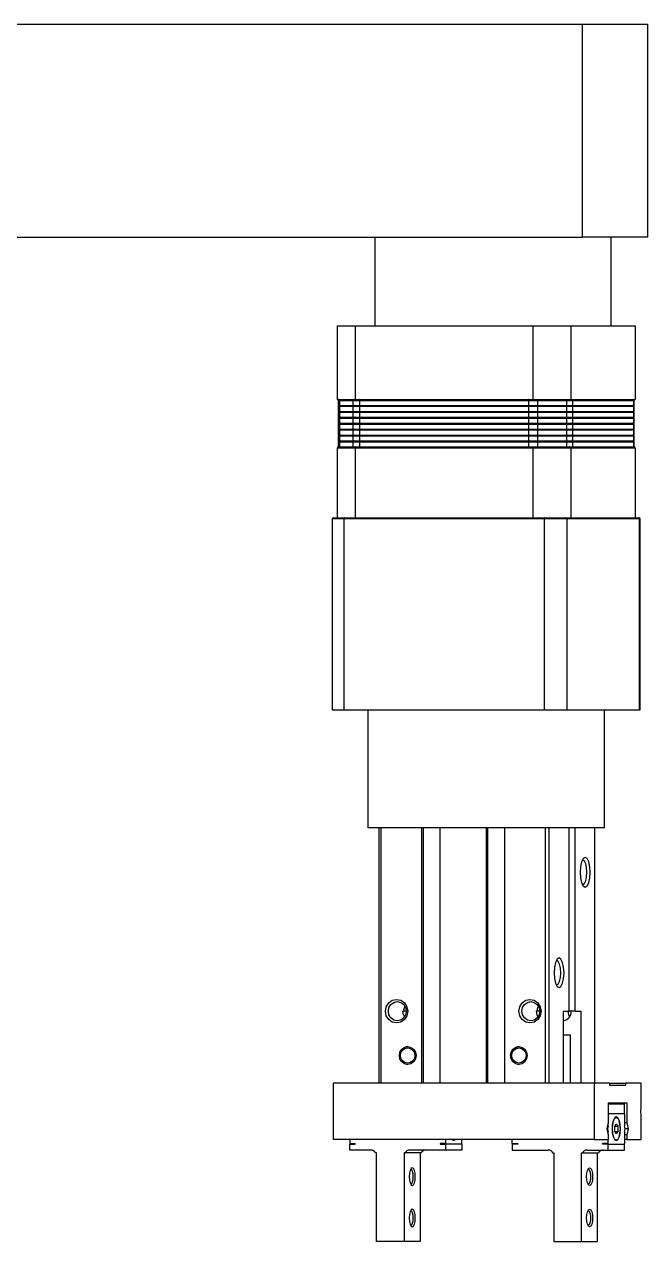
# Model space of a CAD drawing. Header units: millimetres. Extents: x 0 to 420, y 0 to 297.
# Drawn here: x 262.53 to 273.07, y 154.8 to 175.4 of the extents above; entities that cross this region are included whole.
import ezdxf

# ---------------------------------------------------------------- set-up
doc = ezdxf.new("R2010")
doc.units = ezdxf.units.MM

msp = doc.modelspace()

# ---------------------------------------------------------------- linework, layer by layer
at = {"color": 7, "linetype": 'Continuous', "lineweight": 25}
for p, q in [((257.87, 175.4), (271.974, 175.4)), ((271.974, 171.8), (271.974, 175.4)), ((271.974, 175.4), (273.074, 175.4)), ((273.074, 175.4), (273.074, 171.8)), ((257.87, 171.8), (268.662, 171.8)), ((268.458, 171.8), (268.458, 170.3)), ((268.662, 171.8), (271.275, 171.8)), ((271.275, 171.8), (271.974, 171.8)), ((273.074, 171.8), (271.974, 171.8)), ((272.458, 170.3), (272.458, 171.8)), ((267.825, 170.3), (267.825, 169.05)), ((267.825, 170.3), (268.125, 170.3)), ((268.125, 170.3), (268.125, 169.05)), ((268.125, 170.3), (271.134, 170.3)), ((271.134, 170.3), (271.134, 169.05)), ((271.134, 170.3), (271.774, 170.3)), ((271.774, 170.3), (271.774, 169.05)), ((271.774, 170.3), (272.863, 170.3)), ((272.863, 170.3), (272.863, 169.05)), ((267.825, 169.05), (268.125, 169.05)), ((267.841, 169.03), (267.841, 168.95)), ((267.841, 168.95), (267.86, 168.95)), ((267.841, 168.93), (267.841, 168.85)), ((268.09, 169.03), (267.86, 169.03)), ((267.86, 169.03), (267.86, 168.95)), ((267.86, 168.95), (268.09, 168.95)), ((268.09, 168.93), (267.86, 168.93)), ((267.86, 168.93), (267.86, 168.85)), ((268.09, 169.03), (268.09, 168.95)), ((268.203, 169.03), (268.09, 169.03)), ((268.09, 168.95), (268.203, 168.95)), ((268.09, 168.93), (268.09, 168.85)), ((268.203, 168.93), (268.09, 168.93)), ((268.125, 169.05), (271.134, 169.05)), ((268.203, 169.03), (268.203, 168.95)), ((271.056, 169.03), (268.203, 169.03)), ((268.203, 168.95), (271.056, 168.95)), ((271.056, 168.93), (268.203, 168.93)), ((268.203, 168.93), (268.203, 168.85)), ((271.056, 169.03), (271.056, 168.95)), ((271.209, 169.03), (271.056, 169.03)), ((271.056, 168.95), (271.209, 168.95)), ((271.209, 168.93), (271.056, 168.93)), ((271.056, 168.93), (271.056, 168.85)), ((271.134, 169.05), (271.774, 169.05)), ((271.699, 169.03), (271.209, 169.03)), ((271.209, 169.03), (271.209, 168.95)), ((271.209, 168.95), (271.699, 168.95)), ((271.699, 168.93), (271.209, 168.93)), ((271.209, 168.93), (271.209, 168.85)), ((271.699, 169.03), (271.699, 168.95)), ((271.802, 169.03), (271.699, 169.03)), ((271.699, 168.95), (271.802, 168.95)), ((271.699, 168.93), (271.699, 168.85)), ((271.802, 168.93), (271.699, 168.93)), ((271.774, 169.05), (272.863, 169.05)), ((271.802, 169.03), (271.802, 168.95)), ((272.835, 169.03), (271.802, 169.03)), ((271.802, 168.95), (272.835, 168.95)), ((271.802, 168.93), (271.802, 168.85)), ((272.835, 168.93), (271.802, 168.93)), ((272.835, 169.03), (272.835, 168.95)), ((272.835, 168.95), (272.847, 168.95)), ((272.835, 168.93), (272.835, 168.85)), ((272.847, 168.95), (272.847, 169.03)), ((272.847, 168.85), (272.847, 168.93)), ((267.841, 168.85), (267.86, 168.85)), ((267.841, 168.83), (267.841, 168.75)), ((267.841, 168.75), (267.86, 168.75)), ((267.841, 168.73), (267.841, 168.65)), ((267.86, 168.85), (268.09, 168.85)), ((268.09, 168.83), (267.86, 168.83)), ((267.86, 168.83), (267.86, 168.75)), ((267.86, 168.75), (268.09, 168.75)), ((268.09, 168.73), (267.86, 168.73)), ((267.86, 168.73), (267.86, 168.65)), ((268.09, 168.85), (268.203, 168.85)), ((268.203, 168.83), (268.09, 168.83)), ((268.09, 168.83), (268.09, 168.75)), ((268.09, 168.75), (268.203, 168.75)), ((268.203, 168.73), (268.09, 168.73)), ((268.09, 168.73), (268.09, 168.65)), ((268.203, 168.85), (271.056, 168.85)), ((271.056, 168.83), (268.203, 168.83)), ((268.203, 168.83), (268.203, 168.75)), ((268.203, 168.75), (271.056, 168.75)), ((268.203, 168.73), (268.203, 168.65)), ((271.056, 168.73), (268.203, 168.73)), ((271.056, 168.85), (271.209, 168.85)), ((271.209, 168.83), (271.056, 168.83)), ((271.056, 168.83), (271.056, 168.75)), ((271.056, 168.75), (271.209, 168.75)), ((271.056, 168.73), (271.056, 168.65)), ((271.209, 168.73), (271.056, 168.73)), ((271.209, 168.85), (271.699, 168.85)), ((271.699, 168.83), (271.209, 168.83)), ((271.209, 168.83), (271.209, 168.75)), ((271.209, 168.75), (271.699, 168.75)), ((271.209, 168.73), (271.209, 168.65)), ((271.699, 168.73), (271.209, 168.73)), ((271.699, 168.85), (271.802, 168.85)), ((271.699, 168.83), (271.699, 168.75)), ((271.802, 168.83), (271.699, 168.83)), ((271.699, 168.75), (271.802, 168.75)), ((271.699, 168.73), (271.699, 168.65)), ((271.802, 168.73), (271.699, 168.73)), ((271.802, 168.85), (272.835, 168.85)), ((271.802, 168.83), (271.802, 168.75)), ((272.835, 168.83), (271.802, 168.83)), ((271.802, 168.75), (272.835, 168.75)), ((271.802, 168.73), (271.802, 168.65)), ((272.835, 168.73), (271.802, 168.73)), ((272.835, 168.85), (272.847, 168.85)), ((272.835, 168.83), (272.835, 168.75)), ((272.835, 168.75), (272.847, 168.75)), ((272.835, 168.73), (272.835, 168.65)), ((272.847, 168.75), (272.847, 168.83)), ((272.847, 168.65), (272.847, 168.73)), ((267.841, 168.65), (267.86, 168.65)), ((267.841, 168.63), (267.841, 168.55)), ((267.841, 168.55), (267.86, 168.55)), ((267.841, 168.53), (267.841, 168.45)), ((267.86, 168.65), (268.09, 168.65)), ((268.09, 168.63), (267.86, 168.63)), ((267.86, 168.63), (267.86, 168.55)), ((267.86, 168.55), (268.09, 168.55)), ((268.09, 168.53), (267.86, 168.53)), ((267.86, 168.53), (267.86, 168.45)), ((268.09, 168.65), (268.203, 168.65)), ((268.09, 168.63), (268.09, 168.55)), ((268.203, 168.63), (268.09, 168.63)), ((268.09, 168.55), (268.203, 168.55)), ((268.203, 168.53), (268.09, 168.53)), ((268.09, 168.53), (268.09, 168.45)), ((268.203, 168.65), (271.056, 168.65)), ((271.056, 168.63), (268.203, 168.63)), ((268.203, 168.63), (268.203, 168.55)), ((268.203, 168.55), (271.056, 168.55)), ((271.056, 168.53), (268.203, 168.53)), ((268.203, 168.53), (268.203, 168.45)), ((271.056, 168.65), (271.209, 168.65)), ((271.056, 168.63), (271.056, 168.55)), ((271.209, 168.63), (271.056, 168.63)), ((271.056, 168.55), (271.209, 168.55)), ((271.209, 168.53), (271.056, 168.53)), ((271.056, 168.53), (271.056, 168.45)), ((271.209, 168.65), (271.699, 168.65)), ((271.209, 168.63), (271.209, 168.55)), ((271.699, 168.63), (271.209, 168.63)), ((271.209, 168.55), (271.699, 168.55)), ((271.209, 168.53), (271.209, 168.45)), ((271.699, 168.53), (271.209, 168.53)), ((271.699, 168.65), (271.802, 168.65)), ((271.699, 168.63), (271.699, 168.55)), ((271.802, 168.63), (271.699, 168.63)), ((271.699, 168.55), (271.802, 168.55)), ((271.699, 168.53), (271.699, 168.45)), ((271.802, 168.53), (271.699, 168.53)), ((271.802, 168.65), (272.835, 168.65)), ((271.802, 168.63), (271.802, 168.55)), ((272.835, 168.63), (271.802, 168.63)), ((271.802, 168.55), (272.835, 168.55)), ((271.802, 168.53), (271.802, 168.45)), ((272.835, 168.53), (271.802, 168.53)), ((272.835, 168.65), (272.847, 168.65)), ((272.835, 168.63), (272.835, 168.55)), ((272.835, 168.55), (272.847, 168.55)), ((272.835, 168.53), (272.835, 168.45)), ((272.847, 168.55), (272.847, 168.63)), ((272.847, 168.45), (272.847, 168.53)), ((267.841, 168.45), (267.86, 168.45)), ((267.841, 168.43), (267.841, 168.35)), ((267.841, 168.35), (267.86, 168.35)), ((267.841, 168.33), (267.841, 168.25)), ((267.86, 168.45), (268.09, 168.45)), ((268.09, 168.43), (267.86, 168.43)), ((267.86, 168.43), (267.86, 168.35)), ((267.86, 168.35), (268.09, 168.35)), ((268.09, 168.33), (267.86, 168.33)), ((267.86, 168.33), (267.86, 168.25)), ((268.09, 168.45), (268.203, 168.45)), ((268.09, 168.43), (268.09, 168.35)), ((268.203, 168.43), (268.09, 168.43)), ((268.09, 168.35), (268.203, 168.35)), ((268.203, 168.33), (268.09, 168.33)), ((268.09, 168.33), (268.09, 168.25)), ((268.203, 168.45), (271.056, 168.45)), ((271.056, 168.43), (268.203, 168.43)), ((268.203, 168.43), (268.203, 168.35)), ((268.203, 168.35), (271.056, 168.35)), ((268.203, 168.33), (268.203, 168.25)), ((271.056, 168.33), (268.203, 168.33)), ((271.056, 168.45), (271.209, 168.45)), ((271.209, 168.43), (271.056, 168.43)), ((271.056, 168.43), (271.056, 168.35)), ((271.056, 168.35), (271.209, 168.35)), ((271.209, 168.33), (271.056, 168.33)), ((271.056, 168.33), (271.056, 168.25)), ((271.209, 168.45), (271.699, 168.45)), ((271.699, 168.43), (271.209, 168.43)), ((271.209, 168.43), (271.209, 168.35)), ((271.209, 168.35), (271.699, 168.35)), ((271.209, 168.33), (271.209, 168.25)), ((271.699, 168.33), (271.209, 168.33)), ((271.699, 168.45), (271.802, 168.45)), ((271.699, 168.43), (271.699, 168.35)), ((271.802, 168.43), (271.699, 168.43)), ((271.699, 168.35), (271.802, 168.35)), ((271.699, 168.33), (271.699, 168.25)), ((271.802, 168.33), (271.699, 168.33)), ((271.802, 168.45), (272.835, 168.45)), ((271.802, 168.43), (271.802, 168.35)), ((272.835, 168.43), (271.802, 168.43)), ((271.802, 168.35), (272.835, 168.35)), ((271.802, 168.33), (271.802, 168.25)), ((272.835, 168.33), (271.802, 168.33)), ((272.835, 168.45), (272.847, 168.45)), ((272.835, 168.43), (272.835, 168.35)), ((272.835, 168.35), (272.847, 168.35)), ((272.835, 168.33), (272.835, 168.25)), ((272.847, 168.35), (272.847, 168.43)), ((272.847, 168.25), (272.847, 168.33)), ((268.125, 168.23), (267.825, 168.23)), ((267.825, 168.23), (267.825, 167.05)), ((267.841, 168.25), (267.86, 168.25)), ((267.86, 168.25), (268.09, 168.25)), ((268.09, 168.25), (268.203, 168.25)), ((268.125, 168.23), (268.125, 167.05)), ((271.134, 168.23), (268.125, 168.23)), ((268.203, 168.25), (271.056, 168.25)), ((271.056, 168.25), (271.209, 168.25)), ((271.134, 168.23), (271.134, 167.05)), ((271.774, 168.23), (271.134, 168.23)), ((271.209, 168.25), (271.699, 168.25)), ((271.699, 168.25), (271.802, 168.25)), ((271.774, 168.23), (271.774, 167.05)), ((272.863, 168.23), (271.774, 168.23)), ((271.802, 168.25), (272.835, 168.25)), ((272.835, 168.25), (272.847, 168.25)), ((272.863, 168.23), (272.863, 167.05)), ((267.739, 167.03), (267.739, 163.8)), ((267.759, 167.05), (267.944, 167.05)), ((271.322, 167.03), (267.937, 167.03)), ((267.937, 167.03), (267.937, 163.8)), ((267.944, 167.05), (268.113, 167.05)), ((268.113, 167.05), (268.125, 167.05)), ((268.125, 167.05), (271.134, 167.05)), ((271.134, 167.05), (271.159, 167.05)), ((271.159, 167.05), (271.329, 167.05)), ((271.706, 167.03), (271.322, 167.03)), ((271.322, 167.03), (271.322, 163.8)), ((271.329, 167.05), (271.687, 167.05)), ((271.687, 167.05), (271.748, 167.05)), ((271.706, 167.03), (271.706, 163.8)), ((272.931, 167.03), (271.706, 167.03)), ((271.748, 167.05), (271.774, 167.05)), ((271.774, 167.05), (272.863, 167.05)), ((272.863, 167.05), (272.913, 167.05)), ((272.913, 167.05), (272.929, 167.05)), ((272.931, 167.03), (272.931, 163.8)), ((272.949, 163.8), (272.949, 167.03)), ((267.739, 163.8), (267.937, 163.8)), ((267.937, 163.8), (271.322, 163.8)), ((268.344, 163.8), (268.344, 161.8)), ((271.322, 163.8), (271.706, 163.8)), ((271.706, 163.8), (272.931, 163.8)), ((272.344, 161.8), (272.344, 163.8)), ((272.931, 163.8), (272.949, 163.8)), ((272.344, 161.8), (268.344, 161.8)), ((268.534, 157.48), (268.534, 161.8)), ((268.564, 157.48), (268.564, 161.8)), ((269.255, 157.48), (269.255, 161.8)), ((269.282, 157.48), (269.282, 161.8)), ((269.565, 157.48), (269.565, 161.8)), ((270.346, 157.48), (270.346, 161.8)), ((270.373, 157.48), (270.373, 161.8)), ((270.656, 157.48), (270.656, 161.8)), ((271.347, 157.48), (271.347, 161.8)), ((271.411, 157.48), (271.411, 161.8)), ((271.745, 158.7), (271.745, 161.8)), ((271.847, 158.7), (271.847, 161.8)), ((272.18, 157.48), (272.18, 161.8)), ((271.976, 161.256), (271.969, 161.255)), ((271.534, 159.556), (271.526, 159.555)), ((268.932, 158.7), (268.947, 158.7)), ((268.993, 158.7), (268.947, 158.7)), ((271.204, 158.7), (271.189, 158.7)), ((271.249, 158.7), (271.204, 158.7)), ((271.651, 158.7), (271.745, 158.7)), ((271.651, 157.48), (271.651, 158.7)), ((271.847, 158.7), (271.745, 158.7)), ((271.847, 158.7), (271.941, 158.7)), ((271.941, 158.7), (271.941, 157.48)), ((271.651, 158.3), (271.771, 158.3)), ((271.771, 157.48), (271.771, 158.3)), ((268.552, 157.48), (267.753, 157.48)), ((267.753, 157.48), (267.753, 156.53)), ((268.564, 157.48), (268.552, 157.48)), ((269.255, 157.48), (268.564, 157.48)), ((269.262, 157.48), (269.255, 157.48)), ((269.565, 157.48), (269.262, 157.48)), ((270.346, 157.48), (269.565, 157.48)), ((270.353, 157.48), (270.346, 157.48)), ((270.656, 157.48), (270.353, 157.48)), ((271.347, 157.48), (270.656, 157.48)), ((271.373, 157.48), (271.347, 157.48)), ((272.172, 157.48), (271.373, 157.48)), ((272.172, 157.48), (272.172, 156.53)), ((272.431, 157.48), (272.172, 157.48)), ((272.431, 157.48), (272.431, 157.45)), ((272.431, 157.48), (272.703, 157.48)), ((272.431, 157.45), (272.703, 157.45)), ((272.962, 157.48), (272.703, 157.48)), ((272.703, 157.45), (272.703, 157.48)), ((272.962, 157.047), (272.962, 157.48)), ((272.414, 157.15), (272.72, 157.15)), ((272.414, 156.811), (272.414, 157.15)), ((272.414, 157.13), (272.68, 157.13)), ((272.68, 156.97), (272.68, 157.13)), ((272.72, 157.15), (272.72, 156.811)), ((272.407, 156.781), (272.407, 156.801)), ((272.414, 156.97), (272.68, 156.97)), ((272.518, 156.753), (272.543, 156.796)), ((272.543, 156.905), (272.528, 156.905)), ((272.543, 156.796), (272.569, 156.753)), ((272.68, 156.957), (272.68, 156.781)), ((272.72, 156.811), (272.68, 156.811)), ((272.962, 156.53), (272.962, 156.962)), ((272.407, 156.618), (272.407, 156.639)), ((272.414, 156.53), (272.414, 156.609)), ((272.518, 156.666), (272.518, 156.753)), ((272.518, 156.753), (272.569, 156.753)), ((272.543, 156.623), (272.518, 156.666)), ((272.518, 156.666), (272.569, 156.666)), ((272.569, 156.666), (272.543, 156.623)), ((272.569, 156.753), (272.569, 156.666)), ((272.68, 156.639), (272.68, 156.462)), ((272.72, 156.609), (272.68, 156.609)), ((272.748, 156.71), (272.691, 156.71)), ((272.72, 156.609), (272.72, 156.53)), ((272.172, 156.53), (267.753, 156.53)), ((268.035, 156.53), (268.035, 156.462)), ((268.035, 156.462), (268.129, 156.462)), ((268.035, 156.35), (268.035, 156.45)), ((268.035, 156.45), (268.129, 156.45)), ((268.129, 156.45), (268.129, 156.462)), ((269.657, 156.462), (269.563, 156.462)), ((269.563, 156.462), (269.563, 156.45)), ((269.563, 156.45), (269.657, 156.45)), ((269.657, 156.53), (269.657, 156.462)), ((269.657, 156.45), (269.657, 156.35)), ((269.929, 156.45), (269.657, 156.45)), ((269.778, 156.515), (269.793, 156.515)), ((269.929, 156.462), (269.929, 156.53)), ((269.929, 156.45), (269.929, 156.35)), ((270.785, 156.462), (270.785, 156.53)), ((270.785, 156.462), (270.879, 156.462)), ((270.785, 156.45), (270.785, 156.35)), ((270.879, 156.45), (270.785, 156.45)), ((270.879, 156.462), (270.879, 156.45)), ((272.172, 156.53), (272.414, 156.53)), ((272.407, 156.462), (272.313, 156.462)), ((272.313, 156.45), (272.313, 156.462)), ((272.407, 156.45), (272.313, 156.45)), ((272.407, 156.462), (272.407, 156.53)), ((272.407, 156.35), (272.407, 156.45)), ((272.407, 156.45), (272.68, 156.45)), ((272.528, 156.515), (272.543, 156.515)), ((272.72, 156.53), (272.68, 156.53)), ((272.68, 156.35), (272.68, 156.45)), ((272.72, 156.53), (272.962, 156.53)), ((268.392, 156.35), (268.035, 156.35)), ((268.486, 156.3), (268.474, 156.3)), ((268.486, 154.8), (268.486, 156.3)), ((268.969, 156.3), (268.956, 156.3)), ((268.956, 156.3), (268.956, 154.8)), ((269.241, 156.3), (268.969, 156.3)), ((269.657, 156.35), (269.05, 156.35)), ((269.229, 156.3), (269.229, 154.8)), ((269.929, 156.35), (269.657, 156.35)), ((270.785, 156.35), (271.392, 156.35)), ((271.473, 156.3), (271.486, 156.3)), ((271.486, 156.3), (271.486, 154.8)), ((271.956, 156.3), (271.969, 156.3)), ((271.956, 154.8), (271.956, 156.3)), ((271.969, 156.3), (272.241, 156.3)), ((272.05, 156.35), (272.407, 156.35)), ((272.228, 154.8), (272.228, 156.3)), ((272.407, 156.35), (272.68, 156.35)), ((268.956, 154.8), (268.486, 154.8)), ((269.229, 154.8), (268.956, 154.8)), ((271.486, 154.8), (271.956, 154.8)), ((271.956, 154.8), (272.228, 154.8))]:
    msp.add_line(p, q, dxfattribs=at)
at = {"color": 8, "linetype": 'Continuous', "lineweight": 25}
for p, q in [((267.86, 169.03), (267.841, 169.03)), ((267.86, 168.93), (267.841, 168.93)), ((272.847, 169.03), (272.835, 169.03)), ((272.847, 168.93), (272.835, 168.93)), ((267.86, 168.83), (267.841, 168.83)), ((267.86, 168.73), (267.841, 168.73)), ((272.847, 168.83), (272.835, 168.83)), ((272.847, 168.73), (272.835, 168.73)), ((267.86, 168.63), (267.841, 168.63)), ((267.86, 168.53), (267.841, 168.53)), ((272.847, 168.63), (272.835, 168.63)), ((272.847, 168.53), (272.835, 168.53)), ((267.86, 168.43), (267.841, 168.43)), ((267.86, 168.33), (267.841, 168.33)), ((272.847, 168.43), (272.835, 168.43)), ((272.847, 168.33), (272.835, 168.33)), ((267.937, 167.03), (267.739, 167.03)), ((272.949, 167.03), (272.931, 167.03)), ((272.407, 156.781), (272.398, 156.781)), ((272.404, 156.757), (272.392, 156.757)), ((272.404, 156.662), (272.392, 156.662)), ((272.407, 156.639), (272.398, 156.639))]:
    msp.add_line(p, q, dxfattribs=at)
at = {"color": 7, "linetype": 'Continuous', "lineweight": 25, "flags": 128}
for points in [[(268.21, 169.05), (268.208, 169.049), (268.207, 169.048), (268.206, 169.046), (268.205, 169.044), (268.204, 169.041), (268.203, 169.037), (268.203, 169.034), (268.203, 169.03)], [(268.21, 168.95), (268.208, 168.949), (268.207, 168.948), (268.206, 168.946), (268.205, 168.944), (268.204, 168.941), (268.203, 168.937), (268.203, 168.934), (268.203, 168.93)], [(271.063, 169.05), (271.061, 169.049), (271.06, 169.048), (271.059, 169.046), (271.058, 169.044), (271.057, 169.041), (271.056, 169.037), (271.056, 169.034), (271.056, 169.03)], [(271.063, 168.95), (271.061, 168.949), (271.06, 168.948), (271.059, 168.946), (271.058, 168.944), (271.057, 168.941), (271.056, 168.937), (271.056, 168.934), (271.056, 168.93)], [(271.2, 169.05), (271.202, 169.049), (271.203, 169.048), (271.205, 169.046), (271.206, 169.044), (271.207, 169.041), (271.208, 169.037), (271.209, 169.034), (271.209, 169.03)], [(271.2, 168.95), (271.202, 168.949), (271.203, 168.948), (271.205, 168.946), (271.206, 168.944), (271.207, 168.941), (271.208, 168.937), (271.209, 168.934), (271.209, 168.93)], [(271.691, 169.05), (271.692, 169.049), (271.694, 169.048), (271.695, 169.046), (271.697, 169.044), (271.698, 169.041), (271.698, 169.037), (271.699, 169.034), (271.699, 169.03)], [(271.691, 168.95), (271.692, 168.949), (271.694, 168.948), (271.695, 168.946), (271.697, 168.944), (271.698, 168.941), (271.698, 168.937), (271.699, 168.934), (271.699, 168.93)], [(268.21, 168.85), (268.208, 168.849), (268.207, 168.848), (268.206, 168.846), (268.205, 168.844), (268.204, 168.841), (268.203, 168.837), (268.203, 168.834), (268.203, 168.83)], [(268.21, 168.75), (268.208, 168.749), (268.207, 168.748), (268.206, 168.746), (268.205, 168.744), (268.204, 168.741), (268.203, 168.737), (268.203, 168.734), (268.203, 168.73)], [(271.063, 168.85), (271.061, 168.849), (271.06, 168.848), (271.059, 168.846), (271.058, 168.844), (271.057, 168.841), (271.056, 168.837), (271.056, 168.834), (271.056, 168.83)], [(271.063, 168.75), (271.061, 168.749), (271.06, 168.748), (271.059, 168.746), (271.058, 168.744), (271.057, 168.741), (271.056, 168.737), (271.056, 168.734), (271.056, 168.73)], [(271.2, 168.85), (271.202, 168.849), (271.203, 168.848), (271.205, 168.846), (271.206, 168.844), (271.207, 168.841), (271.208, 168.837), (271.209, 168.834), (271.209, 168.83)], [(271.2, 168.75), (271.202, 168.749), (271.203, 168.748), (271.205, 168.746), (271.206, 168.744), (271.207, 168.741), (271.208, 168.737), (271.209, 168.734), (271.209, 168.73)], [(271.691, 168.85), (271.692, 168.849), (271.694, 168.848), (271.695, 168.846), (271.697, 168.844), (271.698, 168.841), (271.698, 168.837), (271.699, 168.834), (271.699, 168.83)], [(271.691, 168.75), (271.692, 168.749), (271.694, 168.748), (271.695, 168.746), (271.697, 168.744), (271.698, 168.741), (271.698, 168.737), (271.699, 168.734), (271.699, 168.73)], [(268.21, 168.65), (268.208, 168.649), (268.207, 168.648), (268.206, 168.646), (268.205, 168.644), (268.204, 168.641), (268.203, 168.637), (268.203, 168.634), (268.203, 168.63)], [(268.21, 168.55), (268.208, 168.549), (268.207, 168.548), (268.206, 168.546), (268.205, 168.544), (268.204, 168.541), (268.203, 168.537), (268.203, 168.534), (268.203, 168.53)], [(271.063, 168.65), (271.061, 168.649), (271.06, 168.648), (271.059, 168.646), (271.058, 168.644), (271.057, 168.641), (271.056, 168.637), (271.056, 168.634), (271.056, 168.63)], [(271.063, 168.55), (271.061, 168.549), (271.06, 168.548), (271.059, 168.546), (271.058, 168.544), (271.057, 168.541), (271.056, 168.537), (271.056, 168.534), (271.056, 168.53)], [(271.2, 168.65), (271.202, 168.649), (271.203, 168.648), (271.205, 168.646), (271.206, 168.644), (271.207, 168.641), (271.208, 168.637), (271.209, 168.634), (271.209, 168.63)], [(271.2, 168.55), (271.202, 168.549), (271.203, 168.548), (271.205, 168.546), (271.206, 168.544), (271.207, 168.541), (271.208, 168.537), (271.209, 168.534), (271.209, 168.53)], [(271.691, 168.65), (271.692, 168.649), (271.694, 168.648), (271.695, 168.646), (271.697, 168.644), (271.698, 168.641), (271.698, 168.637), (271.699, 168.634), (271.699, 168.63)], [(271.691, 168.55), (271.692, 168.549), (271.694, 168.548), (271.695, 168.546), (271.697, 168.544), (271.698, 168.541), (271.698, 168.537), (271.699, 168.534), (271.699, 168.53)], [(268.21, 168.45), (268.208, 168.449), (268.207, 168.448), (268.206, 168.446), (268.205, 168.444), (268.204, 168.441), (268.203, 168.437), (268.203, 168.434), (268.203, 168.43)], [(268.21, 168.35), (268.208, 168.349), (268.207, 168.348), (268.206, 168.346), (268.205, 168.344), (268.204, 168.341), (268.203, 168.337), (268.203, 168.334), (268.203, 168.33)], [(271.063, 168.45), (271.061, 168.449), (271.06, 168.448), (271.059, 168.446), (271.058, 168.444), (271.057, 168.441), (271.056, 168.437), (271.056, 168.434), (271.056, 168.43)], [(271.063, 168.35), (271.061, 168.349), (271.06, 168.348), (271.059, 168.346), (271.058, 168.344), (271.057, 168.341), (271.056, 168.337), (271.056, 168.334), (271.056, 168.33)], [(271.2, 168.45), (271.202, 168.449), (271.203, 168.448), (271.205, 168.446), (271.206, 168.444), (271.207, 168.441), (271.208, 168.437), (271.209, 168.434), (271.209, 168.43)], [(271.2, 168.35), (271.202, 168.349), (271.203, 168.348), (271.205, 168.346), (271.206, 168.344), (271.207, 168.341), (271.208, 168.337), (271.209, 168.334), (271.209, 168.33)], [(271.691, 168.45), (271.692, 168.449), (271.694, 168.448), (271.695, 168.446), (271.697, 168.444), (271.698, 168.441), (271.698, 168.437), (271.699, 168.434), (271.699, 168.43)], [(271.691, 168.35), (271.692, 168.349), (271.694, 168.348), (271.695, 168.346), (271.697, 168.344), (271.698, 168.341), (271.698, 168.337), (271.699, 168.334), (271.699, 168.33)], [(267.944, 167.05), (267.942, 167.049), (267.941, 167.048), (267.94, 167.046), (267.939, 167.044), (267.938, 167.041), (267.937, 167.037), (267.937, 167.034), (267.937, 167.03)], [(271.329, 167.05), (271.327, 167.049), (271.326, 167.048), (271.325, 167.046), (271.324, 167.044), (271.323, 167.041), (271.322, 167.037), (271.322, 167.034), (271.322, 167.03)], [(272.017, 161.3), (271.985, 161.281), (271.957, 161.226), (271.939, 161.145), (271.932, 161.05), (271.939, 160.954), (271.957, 160.873), (271.985, 160.819), (272.017, 160.8), (272.05, 160.819), (272.077, 160.873), (272.096, 160.954), (272.102, 161.05), (272.096, 161.145), (272.077, 161.226), (272.05, 161.281), (272.017, 161.3)], [(271.969, 160.844), (271.976, 160.843), (272.003, 160.859), (272.026, 160.904), (272.041, 160.971), (272.047, 161.05), (272.041, 161.129), (272.026, 161.196), (272.003, 161.241), (271.976, 161.256), (271.976, 161.256)], [(271.575, 159.6), (271.542, 159.581), (271.515, 159.526), (271.496, 159.445), (271.49, 159.35), (271.496, 159.254), (271.515, 159.173), (271.542, 159.119), (271.575, 159.1), (271.607, 159.119), (271.635, 159.173), (271.653, 159.254), (271.66, 159.35), (271.653, 159.445), (271.635, 159.526), (271.607, 159.581), (271.575, 159.6)], [(271.526, 159.144), (271.534, 159.143), (271.561, 159.159), (271.584, 159.204), (271.599, 159.271), (271.604, 159.35), (271.599, 159.429), (271.584, 159.496), (271.561, 159.541), (271.534, 159.556)], [(268.827, 158.9), (268.899, 158.884), (268.96, 158.841), (269.001, 158.776), (269.015, 158.7), (269.001, 158.623), (268.96, 158.558), (268.899, 158.515), (268.827, 158.5), (268.755, 158.515), (268.694, 158.558), (268.654, 158.623), (268.639, 158.7), (268.654, 158.776), (268.694, 158.841), (268.755, 158.884), (268.827, 158.9)], [(268.84, 158.862), (268.899, 158.849), (268.948, 158.814), (268.981, 158.762), (268.993, 158.7), (268.981, 158.638), (268.948, 158.585), (268.899, 158.55), (268.84, 158.538), (268.782, 158.55), (268.732, 158.585), (268.699, 158.638), (268.688, 158.7), (268.699, 158.762), (268.732, 158.814), (268.782, 158.849), (268.84, 158.862)], [(271.084, 158.9), (271.156, 158.884), (271.217, 158.841), (271.258, 158.776), (271.272, 158.7), (271.258, 158.623), (271.217, 158.558), (271.156, 158.515), (271.084, 158.5), (271.012, 158.515), (270.951, 158.558), (270.91, 158.623), (270.896, 158.7), (270.91, 158.776), (270.951, 158.841), (271.012, 158.884), (271.084, 158.9)], [(271.097, 158.862), (271.155, 158.849), (271.205, 158.814), (271.238, 158.762), (271.249, 158.7), (271.238, 158.638), (271.205, 158.585), (271.155, 158.55), (271.097, 158.538), (271.039, 158.55), (270.989, 158.585), (270.956, 158.638), (270.945, 158.7), (270.956, 158.762), (270.989, 158.814), (271.039, 158.849), (271.097, 158.862)], [(268.962, 158.603), (268.943, 158.638), (268.932, 158.7)], [(268.947, 158.7), (268.959, 158.762), (268.97, 158.785)], [(271.189, 158.7), (271.2, 158.638), (271.219, 158.603)], [(271.204, 158.7), (271.215, 158.762), (271.227, 158.785)], [(271.722, 158.7), (271.733, 158.638), (271.752, 158.603)], [(269.015, 158.1), (269.069, 158.088), (269.115, 158.056), (269.146, 158.007), (269.156, 157.95), (269.146, 157.892), (269.115, 157.844), (269.069, 157.811), (269.015, 157.8), (268.961, 157.811), (268.916, 157.844), (268.885, 157.892), (268.874, 157.95), (268.885, 158.007), (268.916, 158.056), (268.961, 158.088), (269.015, 158.1)], [(269.015, 158.08), (269.062, 158.07), (269.102, 158.042), (269.128, 157.999), (269.138, 157.95), (269.128, 157.9), (269.102, 157.858), (269.062, 157.83), (269.015, 157.82), (268.969, 157.83), (268.929, 157.858), (268.902, 157.9), (268.893, 157.95), (268.902, 157.999), (268.929, 158.042), (268.969, 158.07), (269.015, 158.08)], [(270.896, 158.1), (270.95, 158.088), (270.996, 158.056), (271.026, 158.007), (271.037, 157.95), (271.026, 157.892), (270.996, 157.844), (270.95, 157.811), (270.896, 157.8), (270.842, 157.811), (270.796, 157.844), (270.766, 157.892), (270.755, 157.95), (270.766, 158.007), (270.796, 158.056), (270.842, 158.088), (270.896, 158.1)], [(270.896, 158.08), (270.943, 158.07), (270.982, 158.042), (271.009, 157.999), (271.018, 157.95), (271.009, 157.9), (270.982, 157.858), (270.943, 157.83), (270.896, 157.82), (270.849, 157.83), (270.81, 157.858), (270.783, 157.9), (270.774, 157.95), (270.783, 157.999), (270.81, 158.042), (270.849, 158.07), (270.896, 158.08)], [(272.612, 156.71), (272.606, 156.786), (272.592, 156.851), (272.57, 156.894), (272.543, 156.91), (272.517, 156.894), (272.495, 156.851), (272.481, 156.786), (272.475, 156.71), (272.481, 156.633), (272.495, 156.568), (272.517, 156.525), (272.543, 156.51), (272.57, 156.525), (272.592, 156.568), (272.606, 156.633), (272.612, 156.71)], [(272.61, 156.71), (272.605, 156.635), (272.59, 156.572), (272.569, 156.53), (272.543, 156.515), (272.518, 156.53), (272.497, 156.572), (272.482, 156.635), (272.477, 156.71), (272.482, 156.784), (272.497, 156.848), (272.518, 156.89), (272.543, 156.905), (272.569, 156.89), (272.59, 156.848), (272.605, 156.784), (272.61, 156.71)], [(272.675, 156.97), (272.676, 156.969), (272.677, 156.969), (272.678, 156.968), (272.678, 156.966), (272.679, 156.964), (272.679, 156.962), (272.68, 156.96), (272.68, 156.957)], [(268.035, 156.462), (268.035, 156.46), (268.035, 156.457), (268.036, 156.455), (268.036, 156.453), (268.037, 156.452), (268.038, 156.451), (268.038, 156.45), (268.039, 156.45)], [(269.563, 156.462), (269.563, 156.46), (269.563, 156.457), (269.564, 156.455), (269.564, 156.453), (269.565, 156.452), (269.566, 156.451), (269.566, 156.45), (269.567, 156.45)], [(269.657, 156.462), (269.657, 156.46), (269.657, 156.457), (269.658, 156.455), (269.658, 156.453), (269.659, 156.452), (269.66, 156.451), (269.66, 156.45), (269.661, 156.45)], [(269.823, 156.53), (269.819, 156.525), (269.793, 156.51), (269.767, 156.525), (269.763, 156.53)], [(269.768, 156.53), (269.768, 156.53), (269.793, 156.515), (269.818, 156.53), (269.819, 156.53)], [(269.925, 156.45), (269.926, 156.45), (269.927, 156.451), (269.927, 156.452), (269.928, 156.453), (269.928, 156.455), (269.929, 156.457), (269.929, 156.46), (269.929, 156.462)], [(270.79, 156.45), (270.789, 156.45), (270.788, 156.451), (270.787, 156.452), (270.787, 156.453), (270.786, 156.455), (270.786, 156.457), (270.785, 156.46), (270.785, 156.462)], [(272.318, 156.45), (272.317, 156.45), (272.316, 156.451), (272.315, 156.452), (272.315, 156.453), (272.314, 156.455), (272.314, 156.457), (272.313, 156.46), (272.313, 156.462)], [(272.412, 156.45), (272.411, 156.45), (272.41, 156.451), (272.409, 156.452), (272.409, 156.453), (272.408, 156.455), (272.408, 156.457), (272.407, 156.46), (272.407, 156.462)], [(272.68, 156.462), (272.68, 156.46), (272.679, 156.457), (272.679, 156.455), (272.678, 156.453), (272.678, 156.452), (272.677, 156.451), (272.676, 156.45), (272.675, 156.45)], [(269.041, 155.9), (269.045, 155.842), (269.056, 155.794), (269.073, 155.761), (269.093, 155.75), (269.112, 155.761), (269.129, 155.794), (269.14, 155.842), (269.144, 155.9), (269.14, 155.957), (269.129, 156.006), (269.112, 156.038), (269.093, 156.05), (269.073, 156.038), (269.056, 156.006), (269.045, 155.957), (269.041, 155.9)], [(269.063, 155.777), (269.067, 155.777), (269.083, 155.786), (269.097, 155.813), (269.106, 155.853), (269.109, 155.9), (269.106, 155.947), (269.097, 155.987), (269.083, 156.013), (269.067, 156.023), (269.063, 156.022)], [(272.143, 155.9), (272.139, 155.842), (272.128, 155.794), (272.112, 155.761), (272.092, 155.75), (272.073, 155.761), (272.056, 155.794), (272.045, 155.842), (272.041, 155.9), (272.045, 155.957), (272.056, 156.006), (272.073, 156.038), (272.092, 156.05), (272.112, 156.038), (272.128, 156.006), (272.139, 155.957), (272.143, 155.9)], [(272.063, 156.022), (272.067, 156.023), (272.083, 156.013), (272.096, 155.987), (272.105, 155.947), (272.109, 155.9)], [(272.109, 155.9), (272.105, 155.853), (272.096, 155.813), (272.083, 155.786), (272.067, 155.777), (272.063, 155.777)], [(269.041, 155.2), (269.045, 155.142), (269.056, 155.094), (269.073, 155.061), (269.093, 155.05), (269.112, 155.061), (269.129, 155.094), (269.14, 155.142), (269.144, 155.2), (269.14, 155.257), (269.129, 155.306), (269.112, 155.338), (269.093, 155.35), (269.073, 155.338), (269.056, 155.306), (269.045, 155.257), (269.041, 155.2)], [(272.143, 155.2), (272.139, 155.142), (272.128, 155.094), (272.112, 155.061), (272.092, 155.05), (272.073, 155.061), (272.056, 155.094), (272.045, 155.142), (272.041, 155.2), (272.045, 155.257), (272.056, 155.306), (272.073, 155.338), (272.092, 155.35), (272.112, 155.338), (272.128, 155.306), (272.139, 155.257), (272.143, 155.2)], [(269.063, 155.077), (269.067, 155.077), (269.083, 155.086), (269.097, 155.113), (269.106, 155.153), (269.109, 155.2), (269.106, 155.247), (269.097, 155.287), (269.083, 155.313), (269.067, 155.323), (269.063, 155.322)], [(272.063, 155.322), (272.067, 155.323), (272.083, 155.313), (272.096, 155.287), (272.105, 155.247), (272.109, 155.2)], [(272.109, 155.2), (272.105, 155.153), (272.096, 155.113), (272.083, 155.086), (272.067, 155.077), (272.063, 155.077)]]:
    msp.add_lwpolyline(points, dxfattribs=at)
at = {"color": 7, "linetype": 'Continuous', "lineweight": 25}
for centre, radius, start, end in [((267.861, 169.03), 0.02, 90, 180), ((267.861, 168.93), 0.02, 90, 180), ((267.879, 169.031), 0.0191, 92.9775, 182.6961), ((267.879, 168.931), 0.0191, 92.9775, 182.6961), ((268.109, 169.031), 0.0191, 92.9775, 182.6961), ((268.109, 168.931), 0.0191, 92.9775, 182.6961), ((271.783, 169.03), 0.0194, 358.2914, 88.1829), ((271.783, 168.93), 0.0194, 358.2914, 88.1829), ((272.816, 169.03), 0.0194, 358.2914, 88.1829), ((272.816, 168.93), 0.0194, 358.2914, 88.1829), ((272.827, 169.03), 0.02, 0, 90), ((272.827, 168.93), 0.02, 0, 90), ((267.861, 168.83), 0.02, 90, 180), ((267.861, 168.73), 0.02, 90, 180), ((267.879, 168.831), 0.0191, 92.9775, 182.6961), ((267.879, 168.731), 0.0191, 92.9775, 182.6961), ((268.109, 168.831), 0.0191, 92.9775, 182.6961), ((268.109, 168.731), 0.0191, 92.9775, 182.6961), ((271.783, 168.83), 0.0194, 358.2914, 88.1829), ((271.783, 168.73), 0.0194, 358.2914, 88.1829), ((272.816, 168.83), 0.0194, 358.2914, 88.1829), ((272.816, 168.73), 0.0194, 358.2914, 88.1829), ((272.827, 168.83), 0.02, 0, 90), ((272.827, 168.73), 0.02, 0, 90), ((267.861, 168.63), 0.02, 90, 180), ((267.861, 168.53), 0.02, 90, 180), ((267.879, 168.631), 0.0191, 92.9775, 182.6961), ((267.879, 168.531), 0.0191, 92.9775, 182.6961), ((268.109, 168.631), 0.0191, 92.9775, 182.6961), ((268.109, 168.531), 0.0191, 92.9775, 182.6961), ((271.783, 168.63), 0.0194, 358.2914, 88.1829), ((271.783, 168.53), 0.0194, 358.2914, 88.1829), ((272.816, 168.63), 0.0194, 358.2914, 88.1829), ((272.816, 168.53), 0.0194, 358.2914, 88.1829), ((272.827, 168.63), 0.02, 0, 90), ((272.827, 168.53), 0.02, 0, 90), ((267.861, 168.43), 0.02, 90, 180), ((267.861, 168.33), 0.02, 90, 180), ((267.879, 168.431), 0.0191, 92.9775, 182.6961), ((267.879, 168.331), 0.0191, 92.9775, 182.6961), ((268.109, 168.431), 0.0191, 92.9775, 182.6961), ((268.109, 168.331), 0.0191, 92.9775, 182.6961), ((271.783, 168.43), 0.0194, 358.2914, 88.1829), ((271.783, 168.33), 0.0194, 358.2914, 88.1829), ((272.816, 168.43), 0.0194, 358.2914, 88.1829), ((272.816, 168.33), 0.0194, 358.2914, 88.1829), ((272.827, 168.43), 0.02, 0, 90), ((272.827, 168.33), 0.02, 0, 90), ((267.759, 167.03), 0.02, 90, 180), ((271.687, 167.03), 0.0194, 358.2914, 88.1829), ((272.912, 167.03), 0.0194, 358.2914, 88.1829), ((272.929, 167.03), 0.02, 0, 90), ((271.624, 158.695), 0.159, 279.8871, 1.5322), ((269.03, 157.95), 0.15, 94.2174, 265.7826), ((270.91, 157.95), 0.15, 94.2174, 265.7826), ((273.037, 157.005), 0.0867, 150.6588, 209.3412), ((272.572, 156.713), 0.186, 148.3916, 181.0885), ((272.339, 156.779), 0.068, 340.9978, 1.2894), ((272.748, 156.779), 0.068, 178.7106, 199.0022), ((272.562, 156.713), 0.186, 358.9115, 31.6084), ((272.572, 156.706), 0.186, 178.9115, 211.6084), ((272.547, 156.71), 0.151, 161.7192, 198.2808), ((272.339, 156.64), 0.068, 358.7106, 19.0022), ((272.748, 156.64), 0.068, 160.9978, 181.2894), ((272.54, 156.71), 0.151, 341.7192, 18.2808), ((272.562, 156.706), 0.186, 328.3916, 1.0885), ((268.391, 156.256), 0.0932, 27.615, 89.2859), ((269.052, 156.256), 0.0932, 90.7141, 152.385), ((269.324, 156.256), 0.0932, 90.7141, 152.385), ((271.391, 156.256), 0.0932, 27.615, 89.2859), ((272.051, 156.256), 0.0932, 90.7141, 152.385), ((272.323, 156.256), 0.0932, 90.7141, 152.385)]:
    msp.add_arc(centre, radius, start, end, dxfattribs=at)
for centre, major_axis, ratio, start_param, end_param in [((267.846, 168.23), (0.0216, 0), 0.924831, 1.570796, 3.141593), ((268.139, 168.23), (0, 0.02), 0.729872, 0, 1.570796), ((271.133, 168.23), (0, 0.02), 0.049084, 4.712389, 6.283185), ((271.758, 168.23), (0, 0.02), 0.799287, 4.712389, 6.283185), ((272.842, 168.23), (0.0216, 0), 0.924831, 0, 1.570796)]:
    msp.add_ellipse(centre, major_axis=major_axis, ratio=ratio, start_param=start_param, end_param=end_param, dxfattribs=at)

doc.saveas('drawing.dxf')
